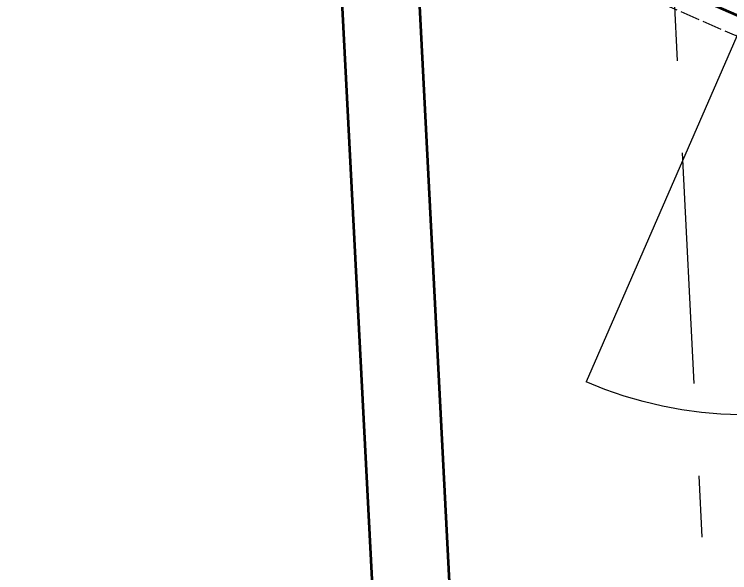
# Model space of a CAD drawing. Header units: millimetres. Extents: x -99530 to 90294, y -97212 to 56397.
# Drawn here: x -45934 to -44295, y -61556 to -60276 of the extents above; entities that cross this region are included whole.
import ezdxf
from ezdxf.enums import TextEntityAlignment as Align

# ---------------------------------------------------------------- set-up
doc = ezdxf.new("R2010")
doc.units = ezdxf.units.MM
doc.header["$MEASUREMENT"] = 0
doc.linetypes.add('Double Dashed', pattern=[1093.611073, 529.166651, -211.666656, 141.111112, -211.666656])
doc.linetypes.add('Hidden Line', pattern=[55, 45, -10])
for name, color, linetype in [('A-25-M_Wall_Ext', 7, 'Continuous'), ('A-35-M_FFE_Sanitary', 7, 'Continuous'), ('New_A-15-MG_Structural_Grid_Phase_2', 7, 'Continuous'), ('New_A-20-M_Hard_Landscape', 7, 'Continuous'), ('New_A-95-D_Dim_Grid.Dim', 7, 'Continuous'), ('New_ArchiCAD Doors', 7, 'Continuous')]:
    doc.layers.add(name, color=color, linetype=linetype)
for name, color, linetype, lineweight in [('A-35-M_FFE_Sanitary_Pen_No__87', 8, 'Continuous', 20), ('New_A-95-D_Dim_Grid.Dim_Pen_No__4', 7, 'Continuous', 20), ('New_ArchiCAD Doors_Pen_No__3', 7, 'Continuous', 18)]:
    doc.layers.add(name, color=color, linetype=linetype, lineweight=lineweight)
doc.layers.add('New_A-15-MG_Structural_Grid_Phase_2_Pen_No__222', color=7, linetype='Continuous', lineweight=13, true_color=0x65af33)
doc.layers.add('New_A-20-M_Hard_Landscape_Pen_No__53', color=7, linetype='Continuous', lineweight=35, true_color=0x444444)
doc.styles.add('GENERATED_STYLE_4', font='')
doc.styles.get('GENERATED_STYLE_4').set_extended_font_data('Swis721 BT')
doc.dimstyles.new('GENERATED_STYLE__2', dxfattribs={"dimtxt": 300, "dimasz": 95, "dimexe": 0.18, "dimexo": 0, "dimgap": 0.09, "dimtad": 1, "dimdec": 0, "dimzin": 0, "dimdsep": 46, "dimtxsty": 'GENERATED_STYLE_4', "dimblk": 'ARROWHEAD_2', "dimblk1": 'ARROWHEAD_2', "dimblk2": 'ARROWHEAD_2', "dimcen": 0.09, "dimclrd": 7, "dimclre": 7, "dimclrt": 7, "dimadec": 0, "dimazin": 0, "dimtfac": 1, "dimtdec": 4, "dimtmove": 0, "dimatfit": 3, "dimfxl": 1, "dimtolj": 1, "dimtzin": 0, "dimarcsym": 0})

# ---------------------------------------------------------------- blocks, each defined once
blk = doc.blocks.new('Mesh_2_1', base_point=(-42313, -61137.4))
at = {"layer": 'New_A-20-M_Hard_Landscape_Pen_No__53', "linetype": 'Continuous', "flags": 128}
blk.add_lwpolyline([(-42313, -61137.4), (-44611.6, -60132.6), (-45011.3, -60153.1), (-44779.4, -64647.1, 0.101309), (-40900.8, -69852.7, -0.324783), (-40933.1, -67038.1, -0.084886), (-41989.5, -63759.3, -0.016705)], format="xyb", close=True, dxfattribs=at)
blk = doc.blocks.new('Mesh_6_1', base_point=(-56628.5, -71821))
at = {"layer": 'New_A-20-M_Hard_Landscape_Pen_No__53', "linetype": 'Continuous', "flags": 128}
blk.add_lwpolyline([(-17579.3, -76160.8, -0.138824), (-37194.7, -72335.5, -0.171752), (-44779.4, -64647.1), (-44956.5, -64631.2), (-45033.8, -63133.2), (-45111, -61635.2), (-45188.3, -60137.2), (-45265.6, -58639.2), (-51572.4, -58963.6), (-51262.9, -64980.7), (-51262.9, -67160.2, -0.478648), (-56628.5, -71821), (-57422.2, -73632.3), (-50733.3, -76386.3), (-45824.1, -78214.2), (-37862.3, -79363), (-25566.8, -79831.6)], format="xyb", dxfattribs=at)
blk = doc.blocks.new('Curtain Wall_22_1')
at = {"layer": 'A-35-M_FFE_Sanitary_Pen_No__87', "linetype": 'Hidden Line'}
blk.add_line((-44608.4, -60182.4), (-42576.7, -61068.3), dxfattribs=at)
blk.add_line((-44608.4, -60182.4), (-42576.7, -61068.3), dxfattribs=at)
blk = doc.blocks.new('Double Door with Sidelight 19')
at = {"layer": 'New_ArchiCAD Doors_Pen_No__3', "linetype": 'Continuous'}
blk.add_line((-750, 0), (-750, 910), dxfattribs=at)
blk.add_arc((-750, 0), 910, 0, 90, dxfattribs=at)
blk = doc.blocks.new('Wall_452_1', base_point=(-42293.2, -61196.7))
at = {"layer": 'New_ArchiCAD Doors', "color": 251, "linetype": 'Continuous', "lineweight": 20, "true_color": 0x606060, "xscale": -1, "zscale": 1000, "rotation": 156.4404115839974}
blk.add_blockref('Double Door with Sidelight 19', (-43572.7, -60584.2), dxfattribs=at)
blk = doc.blocks.new('Standard grid marker_29')
at = {"layer": 'New_A-15-MG_Structural_Grid_Phase_2_Pen_No__222', "linetype": 'Double Dashed'}
blk.add_line((0, 0), (5391, 0), dxfattribs=at)
at = {"layer": 'New_A-15-MG_Structural_Grid_Phase_2_Pen_No__222', "style": 'GENERATED_STYLE_4'}
blk.add_attdef('AC_MarkerText_1', text='', height=350, rotation=63.4875, dxfattribs=at).set_placement((5891, 41.2), align=Align.MIDDLE_CENTER)
blk = doc.blocks.new('*D1798')
at = {"layer": 'New_A-95-D_Dim_Grid.Dim_Pen_No__4', "linetype": 'Continuous'}
for p, q in [((-38031.6, -56974.4), (-35766.9, -51780.8)), ((-38074.4, -56916.4), (-37988.7, -57032.5)), ((-37945.6, -57011.9), (-38117.5, -56937)), ((-39984.7, -61453.6), (-38031.6, -56974.4)), ((-40027.6, -61395.6), (-39941.8, -61511.7)), ((-39898.8, -61491.1), (-40070.6, -61416.1)), ((-40009.1, -61509.6), (-39984.7, -61453.6))]:
    blk.add_line(p, q, dxfattribs=at)
at = {"layer": 'New_A-95-D_Dim_Grid.Dim_Pen_No__4', "insert": (-39275, -59675.8), "char_height": 300, "attachment_point": 7, "rotation": 66.4404, "style": 'GENERATED_STYLE_4'}
blk.add_mtext('\\A1;{\\fSwis721 BT|b0|i0|c0|p34;4,886}', dxfattribs=at)
blk = doc.blocks.new('ARROWHEAD_2')
at = {"color": 0, "linetype": 'Continuous', "lineweight": 0}
for p, q in [((-0.378, -0.655), (0.378, 0.655)), ((0, 0), (-1, 0))]:
    blk.add_line(p, q, dxfattribs=at)

msp = doc.modelspace()

# ---------------------------------------------------------------- block references
at = {"layer": 'A-25-M_Wall_Ext', "color": 250, "lineweight": 50, "true_color": 0x2a2a2a}
msp.add_blockref('Wall_452_1', (-42293.2, -61196.7), dxfattribs=at)
at = {"layer": 'A-35-M_FFE_Sanitary', "linetype": 'Continuous', "lineweight": 0}
msp.add_blockref('Curtain Wall_22_1', (0, 0), dxfattribs=at)
at = {"layer": 'New_A-15-MG_Structural_Grid_Phase_2', "color": 8, "linetype": 'Continuous', "lineweight": 15, "zscale": 1000, "rotation": 272.9529222214646}
msp.add_blockref('Standard grid marker_29', (-44460.1, -59502.2), dxfattribs=at)
at = {"layer": 'New_A-20-M_Hard_Landscape', "color": 49, "lineweight": 35, "true_color": 0x444444}
for name, p in [('Mesh_6_1', (-56628.5, -71821)), ('Mesh_2_1', (-42313, -61137.4))]:
    msp.add_blockref(name, p, dxfattribs=at)

# ---------------------------------------------------------------- dimensions: what is measured, and where the dimension line sits
at = {"layer": 'New_A-95-D_Dim_Grid.Dim', "linetype": 'Continuous'}
dim = msp.add_linear_dim(base=(-38031.6, -56974.4), p1=(-47960.9, -57975.6), p2=(-46498.1, -53282.6), angle=66.4404, dimstyle='GENERATED_STYLE__2', dxfattribs=at)
dim.commit()
dim.dimension.update_dxf_attribs({"geometry": '*D1798', "text_midpoint": (-39200.7, -59130.2), "dimtype": 160, "text_rotation": 66.4404})

doc.saveas('drawing.dxf')
